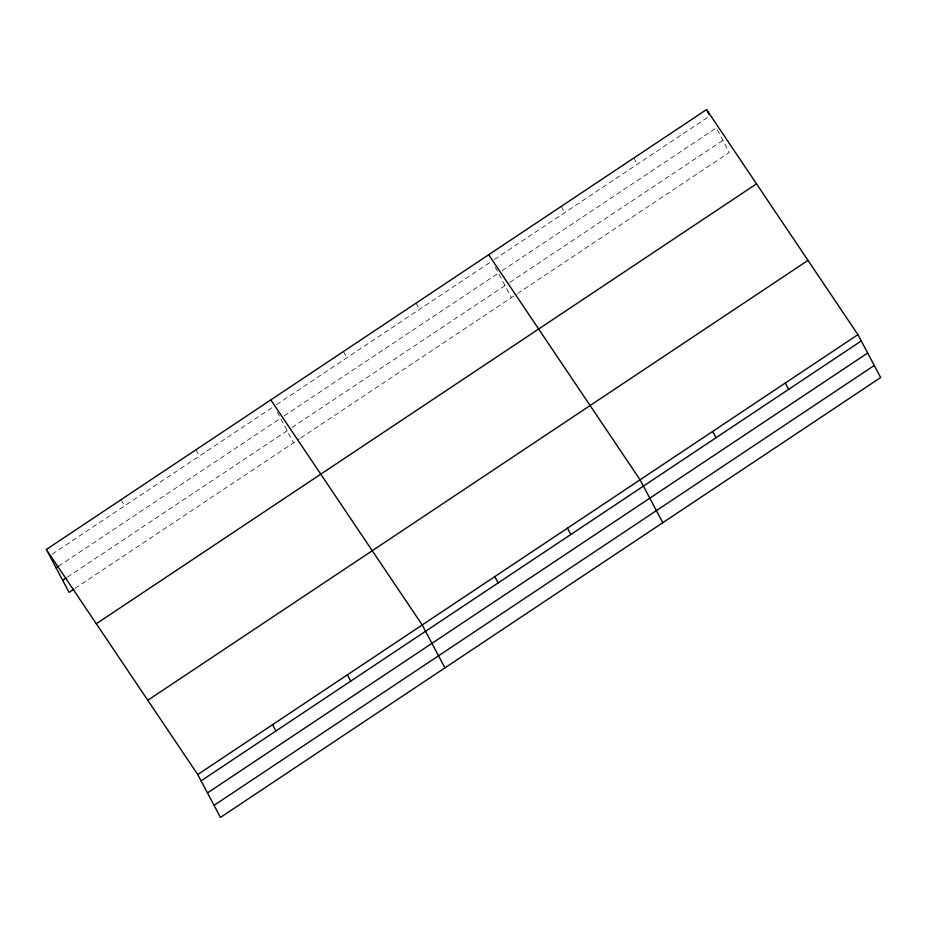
<?xml version="1.0" encoding="UTF-8"?>
<svg xmlns="http://www.w3.org/2000/svg" width="927" height="927" viewBox="0 0 927 927"><rect width="100%" height="100%" fill="white"/><g stroke="black" fill="none" stroke-linecap="round" stroke-linejoin="round"><path stroke-width="0.7" stroke-dasharray="4.63 3.48" d="M52.063 554.207L272.978 407.011M276.547 404.635L490.835 261.843M494.404 259.467L708.703 116.675M58.459 566.27L280.557 418.286L293.523 442.793M284.125 415.91L498.413 273.117M501.994 270.742L716.281 127.949L729.259 152.457L518.541 292.862M67.416 577.127L290.707 428.344M291.901 427.556L508.575 283.175M509.769 282.387L722.863 140.394M74.994 588.402L299.479 438.83M300.672 438.031L517.347 293.662M633.929 157.961L637.266 164.276M561.31 206.35L564.647 212.665M495.227 267.08L511.391 297.625M416.061 303.129L419.41 309.444M343.442 351.518L346.779 357.834M277.358 412.248L279.27 415.875M195.991 449.757L199.34 456.072M121.17 499.618L124.519 505.933"/><path stroke-width="1.39" d="M46.35 549.468L706.548 109.571L857.938 334.635L880.65 377.532L220.452 817.429L197.741 774.543L46.35 549.468L69.061 592.365L73.812 589.201M56.083 567.857L58.459 566.27M62.665 580.29L66.234 577.915M96.304 623.744L756.513 183.847M147.787 700.267L807.985 260.371M197.741 774.543L857.938 334.635M201.078 780.858L861.287 340.951M207.474 792.921L867.672 353.025M214.056 805.354L874.254 365.458M488.68 254.74L640.07 479.804L662.782 522.701M270.823 399.908L422.214 624.972L444.914 667.869M706.548 109.571L709.225 114.624M785.32 383.025L788.657 389.34M712.701 431.414L716.038 437.729M567.451 528.193L570.8 534.508M494.833 576.582L498.17 582.898M347.382 674.833L350.73 681.148M272.561 724.682L275.91 730.997"/></g></svg>
